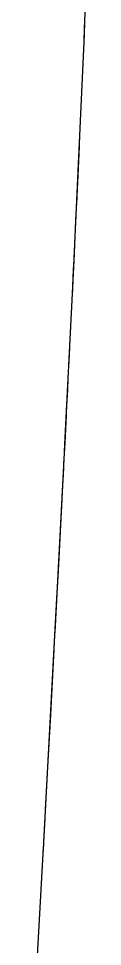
# Model space of a CAD drawing. Extents: x 0 to 11, y 0 to 8.5.
# Drawn here: x 4.8258 to 4.8402, y 5.2685 to 5.5075 of the extents above; entities that cross this region are included whole.
import ezdxf

# ---------------------------------------------------------------- set-up
doc = ezdxf.new("R2010")
doc.units = 0
doc.header["$LTSCALE"] = 0.5
doc.header["$MEASUREMENT"] = 0
doc.layers.add('VISIBLE', color=7, linetype='CONTINUOUS')

msp = doc.modelspace()

# ---------------------------------------------------------------- linework, layer by layer
at = {"layer": 'VISIBLE'}
for p, q in [((4.84022642, 5.53146788), (4.83913903, 5.50492218)), ((4.83906927, 5.50329111), (4.83775683, 5.47365449)), ((4.83790909, 5.4770927), (4.83750555, 5.46828362)), ((4.83779713, 5.47456459), (4.83745363, 5.4670484)), ((4.83767522, 5.47187644), (4.83608697, 5.43824528)), ((4.83744994, 5.46696785), (4.83729314, 5.46360055)), ((4.83718032, 5.46118412), (4.83712734, 5.46006624)), ((4.83620456, 5.44067349), (4.83600008, 5.43646865)), ((4.83608697, 5.43824528), (4.83600863, 5.43664035)), ((4.83600863, 5.43664035), (4.8340783, 5.397871)), ((4.83515563, 5.41928183), (4.83508302, 5.41781101)), ((4.83493521, 5.4148573), (4.83478204, 5.41180994)), ((4.8346011, 5.40819069), (4.83404853, 5.39728347)), ((4.83458442, 5.40788312), (4.83418193, 5.39990449)), ((4.83420896, 5.40045013), (4.83399058, 5.3961684)), ((4.83404853, 5.39728347), (4.83173379, 5.35274652)), ((4.83410801, 5.39845755), (4.83401923, 5.3967197)), ((4.83410364, 5.39837126), (4.83402129, 5.39675934)), ((4.83381293, 5.39268071), (4.83376356, 5.39171713)), ((4.83239495, 5.36528842), (4.83201901, 5.35813333)), ((4.83201901, 5.35813333), (4.83151525, 5.34861917)), ((4.83151525, 5.34861917), (4.82864957, 5.29530642)), ((4.82864957, 5.29530642), (4.8285258, 5.2930327)), ((4.82857601, 5.29395507), (4.8258124, 5.24364084))]:
    msp.add_line(p, q, dxfattribs=at)
at = {"layer": 'VISIBLE', "flags": 128}
for points in [[(4.8391758, 5.50581991), (4.83910686, 5.50421084), (4.83902456, 5.50228134)], [(4.83913903, 5.50492218), (4.83910852, 5.50417734), (4.83906927, 5.50329111)], [(4.83775683, 5.47365449), (4.83772129, 5.47285193), (4.83767522, 5.47187644)], [(4.83745363, 5.4670484), (4.83745072, 5.46698463), (4.83744994, 5.46696785)], [(4.83729314, 5.46360055), (4.83719725, 5.46154138), (4.83718032, 5.46118412)], [(4.83712734, 5.46006624), (4.83691167, 5.45551587), (4.83670346, 5.45108846)], [(4.83670346, 5.45108846), (4.83662849, 5.44949425), (4.83650341, 5.44689629)], [(4.83650341, 5.44689629), (4.83630576, 5.44275437), (4.83620456, 5.44067349)], [(4.83650341, 5.44689629), (4.83625564, 5.44175013), (4.83620456, 5.44067349)], [(4.83620456, 5.44067349), (4.83617196, 5.43998629), (4.83608697, 5.43824528)], [(4.83608697, 5.43824528), (4.8360581, 5.43763387), (4.83600863, 5.43664035)], [(4.83545729, 5.42538562), (4.83532948, 5.42280367), (4.83515563, 5.41928183)], [(4.83478204, 5.41180994), (4.83464976, 5.40917824), (4.83458442, 5.40788312)], [(4.83445893, 5.40538438), (4.83435025, 5.40322037), (4.83425474, 5.40134783)], [(4.83418193, 5.39990449), (4.83417892, 5.3998448), (4.83410364, 5.39837126)], [(4.83419173, 5.40009867), (4.8341859, 5.39998223), (4.83418193, 5.39990449)], [(4.83404853, 5.39728347), (4.83402841, 5.39688616), (4.83381293, 5.39268071)], [(4.8340783, 5.397871), (4.8340607, 5.39751759), (4.83404853, 5.39728347)], [(4.83376356, 5.39171713), (4.83368048, 5.39009583), (4.83353684, 5.38732833), (4.83317307, 5.38025876)], [(4.83317307, 5.38025876), (4.83310368, 5.37891037), (4.8326497, 5.37018453)], [(4.8326497, 5.37018453), (4.83239737, 5.36533457), (4.83239495, 5.36528842)], [(4.83239495, 5.36528842), (4.83239307, 5.36525231), (4.83201901, 5.35813333)], [(4.83173379, 5.35274652), (4.83163689, 5.35088224), (4.83151525, 5.34861917)], [(4.83151525, 5.34861917), (4.83114266, 5.34158234), (4.83079062, 5.33497213), (4.83042128, 5.32811297), (4.82978858, 5.31632225), (4.82910312, 5.30366297), (4.8289851, 5.30147056), (4.82864957, 5.29530642)], [(4.82864957, 5.29530642), (4.82861899, 5.29473753), (4.82857601, 5.29395507)]]:
    msp.add_lwpolyline(points, dxfattribs=at)

doc.saveas('drawing.dxf')
